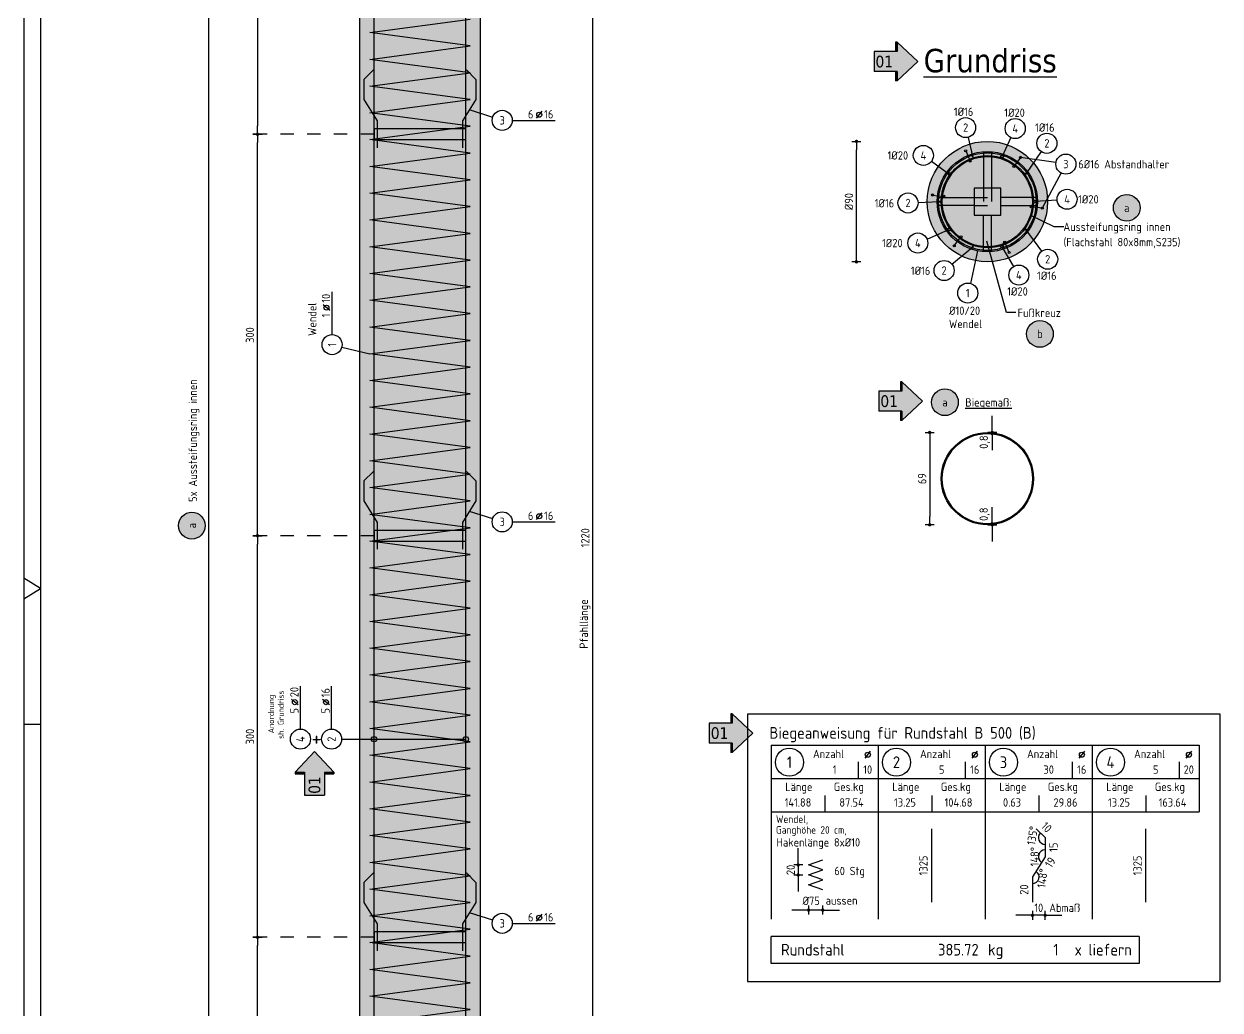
# Model space of a CAD drawing. Extents: x -26.8 to -7.2, y -28.6 to -7.4.
# Drawn here: x -26.82 to -17.88, y -21.21 to -13.84 of the extents above; entities that cross this region are included whole.
import ezdxf
from ezdxf.enums import TextEntityAlignment as Align

# ---------------------------------------------------------------- set-up
doc = ezdxf.new("R2010")
doc.units = 0
doc.header["$LTSCALE"] = 0.25
for name, pattern in [('AUSGEZOGEN', [1000.01, 1000, 0.01]), ('DASHDOT2', [0.5, 0.25, -0.125, 0, -0.125]), ('DOT', [0.175, 0.05, -0.125])]:
    doc.linetypes.add(name, pattern=pattern)
for name, color, linetype in [('1__LINE_ACI_7', 7, 'Continuous'), ('ACHSEN', 7, 'Continuous'), ('BETON', 7, 'Continuous'), ('grau_hell', 7, 'Continuous'), ('grau_mittel', 7, 'Continuous'), ('HILFE', 7, 'Continuous'), ('index', 7, 'Continuous'), ('MASSE', 7, 'Continuous'), ('OBJEKT', 7, 'Continuous'), ('POS', 7, 'Continuous'), ('RAHMEN', 7, 'Continuous'), ('RND', 7, 'Continuous'), ('RND_BILD', 7, 'Continuous'), ('STAHL', 7, 'Continuous'), ('TEXT', 7, 'Continuous')]:
    doc.layers.add(name, color=color, linetype=linetype)
doc.styles.add('helv', font='tahoma.ttf')
doc.styles.add('txt', font='isocp.shx')
doc.dimstyles.new('DOT_I', dxfattribs={"dimscale": 0.25, "dimtxt": 0.25, "dimasz": 0.25, "dimexe": 0.1, "dimexo": 0.3, "dimgap": 0.1, "dimtad": 1, "dimdec": 3, "dimzin": 3, "dimtxsty": 'txt', "dimblk": 'DOT', "dimblk1": 'DOT', "dimblk2": 'DOT', "dimsah": 1, "dimcen": 0.1, "dimse1": 1, "dimse2": 1, "dimazin": 0, "dimtfac": 1, "dimtdec": 4, "dimtix": 1, "dimtmove": 2, "dimatfit": 3, "dimfxl": 0, "dimtvp": 1, "dimtolj": 1, "dimtzin": 0, "dimarcsym": 0})

# ---------------------------------------------------------------- blocks, each defined once
blk = doc.blocks.new('DINA1')
at = {"layer": 'RAHMEN', "color": 5}
blk.add_line((2, 0.5), (83.6, 0.5), dxfattribs=at)
at = {"layer": 'RAHMEN', "color": 7, "linetype": 'Continuous'}
for p, q in [((42.05, 0.5), (41.74, 0)), ((42.36, 0), (42.05, 0.5))]:
    blk.add_line(p, q, dxfattribs=at)
at = {"layer": 'RAHMEN', "color": 7}
blk.add_line((46.1, 0), (46.1, 0.5), dxfattribs=at)
at = {"layer": 'RAHMEN'}
blk.add_line((0, 0), (84.1, 0), dxfattribs=at)
blk = doc.blocks.new('DOT')
at = {"layer": 'MASSE', "color": 7, "linetype": 'Continuous'}
for p, q in [((0, 0), (-1, 0)), ((0, 0.54), (0, -0.54))]:
    blk.add_line(p, q, dxfattribs=at)
at = {"layer": 'MASSE', "color": 7, "linetype": 'Continuous', "const_width": 0.2}
blk.add_lwpolyline([(-0.1, 0, 1), (0.1, 0, 1)], format="xyb", close=True, dxfattribs=at)
blk = doc.blocks.new('*D25')
at = {"layer": 'Defpoints', "color": 0, "linetype": 'AUSGEZOGEN', "transparency": 16777216}
for p in [(-22.5676, -11.5828), (-22.5676, -11.5828), (-22.5676, -23.7828)]:
    blk.add_point(p, dxfattribs=at)
at = {"layer": 'MASSE', "color": 0, "linetype": 'AUSGEZOGEN', "lineweight": -2, "transparency": 16777216}
blk.add_line((-22.5676, -23.7203), (-22.5676, -11.6453), dxfattribs=at)
at = {"layer": 'MASSE', "color": 0, "linetype": 'AUSGEZOGEN', "lineweight": -2, "transparency": 16777216, "xscale": 0.0625, "yscale": 0.0625, "zscale": 0.0625}
for p, rotation in [((-22.5676, -11.5828), 90), ((-22.5676, -23.7828), 270)]:
    blk.add_blockref('DOT', p, dxfattribs=dict(at, rotation=rotation))
at = {"layer": 'MASSE', "color": 0, "linetype": 'AUSGEZOGEN', "transparency": 16777216, "insert": (-22.6239, -17.6828), "char_height": 0.0625, "attachment_point": 5, "rotation": 90, "style": 'txt'}
blk.add_mtext('\\A1;1220', dxfattribs=at)
blk = doc.blocks.new('*D21')
at = {"layer": 'Defpoints', "color": 0, "linetype": 'AUSGEZOGEN', "transparency": 16777216}
for p in [(-25.0743, -20.6678), (-25.0743, -20.6678), (-25.0743, -23.6678)]:
    blk.add_point(p, dxfattribs=at)
at = {"layer": 'MASSE', "color": 0, "linetype": 'AUSGEZOGEN', "lineweight": -2, "transparency": 16777216}
blk.add_line((-25.0743, -23.6053), (-25.0743, -20.7303), dxfattribs=at)
at = {"layer": 'MASSE', "color": 0, "linetype": 'AUSGEZOGEN', "lineweight": -2, "transparency": 16777216, "xscale": 0.0625, "yscale": 0.0625, "zscale": 0.0625}
for p, rotation in [((-25.0743, -20.6678), 90), ((-25.0743, -23.6678), 270)]:
    blk.add_blockref('DOT', p, dxfattribs=dict(at, rotation=rotation))
at = {"layer": 'MASSE', "color": 0, "linetype": 'AUSGEZOGEN', "transparency": 16777216, "insert": (-25.1306, -22.1678), "char_height": 0.0625, "attachment_point": 5, "rotation": 90, "style": 'txt'}
blk.add_mtext('\\A1;300', dxfattribs=at)
blk = doc.blocks.new('*D22')
at = {"layer": 'Defpoints', "color": 0, "linetype": 'AUSGEZOGEN', "transparency": 16777216}
for p in [(-25.0743, -17.6678), (-25.0743, -17.6678), (-25.0743, -20.6678)]:
    blk.add_point(p, dxfattribs=at)
at = {"layer": 'MASSE', "color": 0, "linetype": 'AUSGEZOGEN', "lineweight": -2, "transparency": 16777216}
blk.add_line((-25.0743, -20.6053), (-25.0743, -17.7303), dxfattribs=at)
at = {"layer": 'MASSE', "color": 0, "linetype": 'AUSGEZOGEN', "lineweight": -2, "transparency": 16777216, "xscale": 0.0625, "yscale": 0.0625, "zscale": 0.0625}
for p, rotation in [((-25.0743, -17.6678), 90), ((-25.0743, -20.6678), 270)]:
    blk.add_blockref('DOT', p, dxfattribs=dict(at, rotation=rotation))
at = {"layer": 'MASSE', "color": 0, "linetype": 'AUSGEZOGEN', "transparency": 16777216, "insert": (-25.1306, -19.1678), "char_height": 0.0625, "attachment_point": 5, "rotation": 90, "style": 'txt'}
blk.add_mtext('\\A1;300', dxfattribs=at)
blk = doc.blocks.new('*D23')
at = {"layer": 'Defpoints', "color": 0, "linetype": 'AUSGEZOGEN', "transparency": 16777216}
for p in [(-25.0743, -14.6678), (-25.0743, -14.6678), (-25.0743, -17.6678)]:
    blk.add_point(p, dxfattribs=at)
at = {"layer": 'MASSE', "color": 0, "linetype": 'AUSGEZOGEN', "lineweight": -2, "transparency": 16777216}
blk.add_line((-25.0743, -17.6053), (-25.0743, -14.7303), dxfattribs=at)
at = {"layer": 'MASSE', "color": 0, "linetype": 'AUSGEZOGEN', "lineweight": -2, "transparency": 16777216, "xscale": 0.0625, "yscale": 0.0625, "zscale": 0.0625}
for p, rotation in [((-25.0743, -14.6678), 90), ((-25.0743, -17.6678), 270)]:
    blk.add_blockref('DOT', p, dxfattribs=dict(at, rotation=rotation))
at = {"layer": 'MASSE', "color": 0, "linetype": 'AUSGEZOGEN', "transparency": 16777216, "insert": (-25.1306, -16.1678), "char_height": 0.0625, "attachment_point": 5, "rotation": 90, "style": 'txt'}
blk.add_mtext('\\A1;300', dxfattribs=at)
blk = doc.blocks.new('RND_LEI')
at = {"layer": 'RND', "color": 7, "linetype": 'Continuous'}
blk.add_line((1.022, 0.066), (1.19, 0.27), dxfattribs=at)
for centre, radius in [((0, 0), 0.3), ((1.106, 0.168), 0.075)]:
    blk.add_circle(centre, radius, dxfattribs=at)
at = {"layer": 'RND', "color": 7, "linetype": 'Continuous', "style": 'txt'}
blk.add_attdef('POSL', text='', height=0.25, dxfattribs=at).set_placement((0, 0), align=Align.MIDDLE)
blk.add_attdef('ANZ', text='', height=0.25, dxfattribs=at).set_placement((0.931, 0.057), align=Align.RIGHT)
for tag, p in [('DUM', (1.253, 0.057)), ('ABSTD', (1.674, 0.057)), ('POSTXT', (0.374, -0.327))]:
    blk.add_attdef(tag, p, '', height=0.25, dxfattribs=at)
blk = doc.blocks.new('*D32')
at = {"layer": 'Defpoints', "color": 0, "linetype": 'AUSGEZOGEN', "transparency": 16777216}
for p in [(-25.0743, -12.1678), (-25.0743, -14.6678), (-25.0743, -14.6678)]:
    blk.add_point(p, dxfattribs=at)
at = {"layer": 'MASSE', "color": 0, "linetype": 'AUSGEZOGEN', "lineweight": -2, "transparency": 16777216}
blk.add_line((-25.0743, -12.2303), (-25.0743, -14.6053), dxfattribs=at)
at = {"layer": 'MASSE', "color": 0, "linetype": 'AUSGEZOGEN', "lineweight": -2, "transparency": 16777216, "xscale": 0.0625, "yscale": 0.0625, "zscale": 0.0625}
for p, rotation in [((-25.0743, -12.1678), 90), ((-25.0743, -14.6678), 270)]:
    blk.add_blockref('DOT', p, dxfattribs=dict(at, rotation=rotation))
at = {"layer": 'MASSE', "color": 0, "linetype": 'AUSGEZOGEN', "transparency": 16777216, "insert": (-25.1306, -13.4178), "char_height": 0.0625, "attachment_point": 5, "rotation": 90, "style": 'txt'}
blk.add_mtext('\\A1;250', dxfattribs=at)
blk = doc.blocks.new('pos_ausz')
at = {"layer": 'grau_hell', "true_color": 0xfcfcfc}
blk.add_hatch(color=7, dxfattribs=at).paths.add_polyline_path([(-0.4, 0, 1), (0.4, 0, 1)])
at = {"layer": 'POS', "color": 1, "linetype": 'Continuous'}
blk.add_circle((0, 0), 0.4, dxfattribs=at)
at = {"layer": 'POS', "color": 7, "linetype": 'Continuous', "style": 'txt'}
blk.add_attdef('POSNAME', text='', height=0.25, dxfattribs=at).set_placement((0, 0), align=Align.MIDDLE)
blk.add_attdef('POSABM', (0.6, 0.05), '', height=0.25, dxfattribs=at)
blk = doc.blocks.new('RND_LIS2')
at = {"layer": 'RND', "color": 3, "linetype": 'Continuous'}
for p, q in [((0, 0), (0, -5.2)), ((0, 0), (3.2, 0)), ((3.2, 0), (3.2, -2)), ((2.6, -0.503), (2.6, -1)), ((0, -1), (3.2, -1)), ((1.6, -1.503), (1.6, -2)), ((0, -2), (3.2, -2))]:
    blk.add_line(p, q, dxfattribs=at)
at = {"layer": 'RND', "color": 7, "linetype": 'Continuous'}
blk.add_line((2.805, -0.39), (2.973, -0.186), dxfattribs=at)
at = {"layer": 'RND', "color": 1, "linetype": 'Continuous'}
blk.add_circle((0.545, -0.513), 0.42, dxfattribs=at)
at = {"layer": 'RND', "color": 7, "linetype": 'Continuous'}
blk.add_circle((2.889, -0.288), 0.075, dxfattribs=at)
at = {"layer": 'RND', "color": 7, "linetype": 'Continuous', "style": 'txt'}
for s, p in [('Anzahl', (1.249, -0.391)), ('Länge', (0.42, -1.373)), ('Ges.kg', (1.872, -1.373))]:
    blk.add_text(s, height=0.25, dxfattribs=at).set_placement(p)
at = {"layer": 'RND', "color": 1, "linetype": 'Continuous', "style": 'txt'}
blk.add_attdef('POS1', text='', height=0.35, dxfattribs=at).set_placement((0.545, -0.513), align=Align.MIDDLE)
at = {"layer": 'RND', "color": 7, "linetype": 'Continuous', "style": 'txt'}
for tag, p in [('STK1', (1.897, -0.859)), ('DS1', (2.885, -0.859)), ('LANG1', (0.8, -1.841)), ('GEW', (2.4, -1.841))]:
    blk.add_attdef(tag, text='', height=0.25, dxfattribs=at).set_placement(p, align=Align.CENTER)
blk = doc.blocks.new('*D44')
at = {"layer": 'Defpoints', "color": 0, "linetype": 'AUSGEZOGEN', "transparency": 16777216}
for p in [(-19.2203, -19.8899), (-19.1868, -19.9234), (-19.2222, -19.9587), (-19.1868, -19.9944)]:
    blk.add_point(p, dxfattribs=at)
at = {"layer": 'RND_BILD', "color": 0, "linetype": 'AUSGEZOGEN', "lineweight": -2, "transparency": 16777216}
blk.add_arc((-19.1868, -19.9234), 0.05, 135, 270, dxfattribs=at)
at = {"layer": 'RND_BILD', "color": 0, "linetype": 'AUSGEZOGEN', "transparency": 16777216, "insert": (-19.2818, -19.9078), "char_height": 0.0625, "attachment_point": 5, "rotation": 80.70882, "style": 'txt'}
blk.add_mtext('\\A1;135°', dxfattribs=at)
blk = doc.blocks.new('*D45')
at = {"layer": 'Defpoints', "color": 0, "linetype": 'AUSGEZOGEN', "transparency": 16777216}
for p in [(-19.1868, -19.9944), (-19.2247, -20.0328), (-19.1868, -20.0654), (-19.2342, -20.1412)]:
    blk.add_point(p, dxfattribs=at)
at = {"layer": 'RND_BILD', "color": 0, "linetype": 'AUSGEZOGEN', "lineweight": -2, "transparency": 16777216}
blk.add_arc((-19.1868, -20.0654), 0.05, 90, 237.99462, dxfattribs=at)
at = {"layer": 'RND_BILD', "color": 0, "linetype": 'AUSGEZOGEN', "transparency": 16777216, "insert": (-19.2649, -20.0651), "char_height": 0.0625, "attachment_point": 5, "rotation": 89.77434, "style": 'txt'}
blk.add_mtext('\\A1;148°', dxfattribs=at)
blk = doc.blocks.new('*D46')
at = {"layer": 'Defpoints', "color": 0, "linetype": 'AUSGEZOGEN', "transparency": 16777216}
for p in [(-19.2342, -20.1412), (-19.2815, -20.217), (-19.2436, -20.2495), (-19.2815, -20.3117)]:
    blk.add_point(p, dxfattribs=at)
at = {"layer": 'RND_BILD', "color": 0, "linetype": 'AUSGEZOGEN', "lineweight": -2, "transparency": 16777216}
blk.add_arc((-19.2815, -20.217), 0.05, 270, 57.99462, dxfattribs=at)
at = {"layer": 'RND_BILD', "color": 0, "linetype": 'AUSGEZOGEN', "transparency": 16777216, "insert": (-19.2067, -20.2263), "char_height": 0.0625, "attachment_point": 5, "rotation": 82.8527, "style": 'txt'}
blk.add_mtext('\\A1;148°', dxfattribs=at)
blk = doc.blocks.new('*D47')
at = {"layer": 'Defpoints', "color": 0, "linetype": 'AUSGEZOGEN', "transparency": 16777216}
for p in [(-20.9544, -20.4642), (-20.9544, -20.4642), (-20.8494, -20.4642)]:
    blk.add_point(p, dxfattribs=at)
at = {"layer": 'MASSE', "color": 0, "linetype": 'AUSGEZOGEN', "lineweight": -2, "transparency": 16777216}
for p, q in [((-21.0169, -20.4642), (-21.0794, -20.4642)), ((-20.8494, -20.4642), (-20.9544, -20.4642)), ((-20.7869, -20.4642), (-20.7244, -20.4642))]:
    blk.add_line(p, q, dxfattribs=at)
at = {"layer": 'MASSE', "color": 0, "linetype": 'AUSGEZOGEN', "lineweight": -2, "transparency": 16777216, "xscale": 0.0625, "yscale": 0.0625, "zscale": 0.0625}
blk.add_blockref('DOT', (-20.9544, -20.4642), dxfattribs=at)
at = {"layer": 'MASSE', "color": 0, "linetype": 'AUSGEZOGEN', "lineweight": -2, "transparency": 16777216, "xscale": 0.0625, "yscale": 0.0625, "zscale": 0.0625, "rotation": 180}
blk.add_blockref('DOT', (-20.8494, -20.4642), dxfattribs=at)
at = {"layer": 'MASSE', "color": 0, "linetype": 'AUSGEZOGEN', "transparency": 16777216, "insert": (-20.9358, -20.3955), "char_height": 0.0625, "attachment_point": 5, "style": 'txt'}
blk.add_mtext('\\A1;%%C75', dxfattribs=at)
blk = doc.blocks.new('*D48')
at = {"layer": 'Defpoints', "color": 0, "linetype": 'AUSGEZOGEN', "transparency": 16777216}
for p in [(-21.0326, -20.1268), (-21.0326, -20.2018), (-21.0326, -20.2018)]:
    blk.add_point(p, dxfattribs=at)
at = {"layer": 'MASSE', "color": 0, "linetype": 'AUSGEZOGEN', "lineweight": -2, "transparency": 16777216}
for p, q in [((-21.0326, -20.0643), (-21.0326, -20.0018)), ((-21.0326, -20.1268), (-21.0326, -20.2018)), ((-21.0326, -20.2643), (-21.0326, -20.3268))]:
    blk.add_line(p, q, dxfattribs=at)
at = {"layer": 'MASSE', "color": 0, "linetype": 'AUSGEZOGEN', "lineweight": -2, "transparency": 16777216, "xscale": 0.0625, "yscale": 0.0625, "zscale": 0.0625}
for p, rotation in [((-21.0326, -20.1268), 270), ((-21.0326, -20.2018), 90)]:
    blk.add_blockref('DOT', p, dxfattribs=dict(at, rotation=rotation))
at = {"layer": 'MASSE', "color": 0, "linetype": 'AUSGEZOGEN', "transparency": 16777216, "insert": (-21.0888, -20.1643), "char_height": 0.0625, "attachment_point": 5, "rotation": 90, "style": 'txt'}
blk.add_mtext('\\A1;20', dxfattribs=at)
blk = doc.blocks.new('*D49')
at = {"layer": 'Defpoints', "color": 0, "linetype": 'AUSGEZOGEN', "transparency": 16777216}
for p in [(-19.2815, -20.5034), (-19.2815, -20.5034), (-19.1868, -20.5034)]:
    blk.add_point(p, dxfattribs=at)
at = {"layer": 'MASSE', "color": 0, "linetype": 'AUSGEZOGEN', "lineweight": -2, "transparency": 16777216}
for p, q in [((-19.344, -20.5034), (-19.4065, -20.5034)), ((-19.1868, -20.5034), (-19.2815, -20.5034)), ((-19.1243, -20.5034), (-19.0618, -20.5034))]:
    blk.add_line(p, q, dxfattribs=at)
at = {"layer": 'MASSE', "color": 0, "linetype": 'AUSGEZOGEN', "lineweight": -2, "transparency": 16777216, "xscale": 0.0625, "yscale": 0.0625, "zscale": 0.0625}
blk.add_blockref('DOT', (-19.2815, -20.5034), dxfattribs=at)
at = {"layer": 'MASSE', "color": 0, "linetype": 'AUSGEZOGEN', "lineweight": -2, "transparency": 16777216, "xscale": 0.0625, "yscale": 0.0625, "zscale": 0.0625, "rotation": 180}
blk.add_blockref('DOT', (-19.1868, -20.5034), dxfattribs=at)
at = {"layer": 'MASSE', "color": 0, "linetype": 'AUSGEZOGEN', "transparency": 16777216, "insert": (-19.2342, -20.4471), "char_height": 0.0625, "attachment_point": 5, "style": 'txt'}
blk.add_mtext('\\A1;10', dxfattribs=at)
blk = doc.blocks.new('hin_ind5')
at = {"layer": 'grau_hell', "linetype": 'AUSGEZOGEN'}
h = blk.add_hatch(color=9, dxfattribs=at)
h.dxf.hatch_style = 2
h.paths.add_polyline_path([(0, 0), (0.619, -0.577), (0.619, -0.3), (1.306, -0.3), (1.306, 0.3), (0.619, 0.3), (0.619, 0.577)])
h.paths.add_polyline_path([(0.34, -0.274), (1.311, -0.274), (1.311, 0.274), (0.34, 0.274)], flags=9)
at = {"layer": 'OBJEKT', "linetype": 'AUSGEZOGEN'}
for points in [[(0.619, 0.3), (0.66, 0.3), (0.66, 0.577), (0.619, 0.577)], [(0.619, -0.577), (0.66, -0.577), (0.66, -0.3), (0.619, -0.3)]]:
    blk.add_hatch(color=1, dxfattribs=at).paths.add_polyline_path(points)
at = {"layer": 'OBJEKT', "color": 1, "linetype": 'AUSGEZOGEN'}
for p, q in [((0, 0), (0.619, 0.577)), ((0.619, 0.577), (0.619, 0.3)), ((0.619, 0.577), (0.66, 0.577)), ((0.66, 0.577), (0.66, 0.3)), ((0, 0), (0.619, -0.577)), ((0.619, 0.3), (1.306, 0.3)), ((1.306, 0.3), (1.306, -0.3)), ((0.619, -0.3), (0.619, -0.577)), ((0.619, -0.3), (1.306, -0.3)), ((0.66, -0.3), (0.66, -0.577))]:
    blk.add_line(p, q, dxfattribs=at)
at = {"layer": 'OBJEKT', "color": 7, "linetype": 'AUSGEZOGEN'}
blk.add_line((0.619, -0.577), (0.66, -0.577), dxfattribs=at)
at = {"layer": 'index', "color": 1, "linetype": 'Continuous', "style": 'helv'}
blk.add_attdef('INDEX', text='', height=0.35, rotation=360, dxfattribs=at).set_placement((1.259, 0), align=Align.MIDDLE_RIGHT)
blk = doc.blocks.new('RND_SUM')
at = {"layer": 'RND', "color": 5, "linetype": 'Continuous'}
for p, q in [((0, 0), (0, 0.8)), ((11, 0.8), (0, 0.8)), ((11, 0.8), (11, 0)), ((11, 0), (0, 0))]:
    blk.add_line(p, q, dxfattribs=at)
at = {"layer": 'RND', "color": 1, "linetype": 'Continuous', "style": 'txt'}
for s, p in [('Rundstahl', (0.292, 0.235)), ('kg', (6.483, 0.235))]:
    blk.add_text(s, height=0.35, dxfattribs=at).set_placement(p)
blk.add_text('x liefern', height=0.35, dxfattribs=at).set_placement((10.784, 0.235), align=Align.RIGHT)
for tag, p in [('RND-S', (6.203, 0.235)), ('RND-Z', (8.59, 0.235))]:
    blk.add_attdef(tag, text='', height=0.35, dxfattribs=at).set_placement(p, align=Align.RIGHT)
blk = doc.blocks.new('*D59')
at = {"layer": 'Defpoints', "color": 0, "linetype": 'AUSGEZOGEN', "transparency": 16777216}
for p in [(-20.5969, -14.7209), (-20.5969, -14.7209), (-20.5969, -15.6209)]:
    blk.add_point(p, dxfattribs=at)
at = {"layer": 'MASSE', "color": 0, "linetype": 'AUSGEZOGEN', "lineweight": -2, "transparency": 16777216}
blk.add_line((-20.5969, -15.5584), (-20.5969, -14.7834), dxfattribs=at)
at = {"layer": 'MASSE', "color": 0, "linetype": 'AUSGEZOGEN', "lineweight": -2, "transparency": 16777216, "xscale": 0.0625, "yscale": 0.0625, "zscale": 0.0625}
for p, rotation in [((-20.5969, -14.7209), 90), ((-20.5969, -15.6209), 270)]:
    blk.add_blockref('DOT', p, dxfattribs=dict(at, rotation=rotation))
at = {"layer": 'MASSE', "color": 0, "linetype": 'AUSGEZOGEN', "transparency": 16777216, "insert": (-20.6532, -15.1709), "char_height": 0.0625, "attachment_point": 5, "rotation": 90, "style": 'txt'}
blk.add_mtext('\\A1;%%C90', dxfattribs=at)
blk = doc.blocks.new('RND_HIN')
at = {"layer": 'RND', "color": 7, "linetype": 'Continuous'}
blk.add_circle((0, 0), 0.3, dxfattribs=at)
at = {"layer": 'RND', "color": 7, "linetype": 'Continuous', "style": 'txt'}
blk.add_attdef('POSI', text='', height=0.25, dxfattribs=at).set_placement((0, 0), align=Align.MIDDLE)
blk = doc.blocks.new('*D56')
at = {"layer": 'Defpoints', "color": 0, "linetype": 'AUSGEZOGEN', "transparency": 16777216}
for p in [(-19.5824, -16.8959), (-19.5824, -16.8959), (-19.5824, -16.9039)]:
    blk.add_point(p, dxfattribs=at)
at = {"layer": 'MASSE', "color": 0, "linetype": 'AUSGEZOGEN', "lineweight": -2, "transparency": 16777216}
for p, q in [((-19.5824, -16.8334), (-19.5824, -16.7709)), ((-19.5824, -16.9039), (-19.5824, -16.8959)), ((-19.5824, -16.9664), (-19.5824, -17.0289))]:
    blk.add_line(p, q, dxfattribs=at)
at = {"layer": 'MASSE', "color": 0, "linetype": 'AUSGEZOGEN', "lineweight": -2, "transparency": 16777216, "xscale": 0.0625, "yscale": 0.0625, "zscale": 0.0625}
for p, rotation in [((-19.5824, -16.8959), 270), ((-19.5824, -16.9039), 90)]:
    blk.add_blockref('DOT', p, dxfattribs=dict(at, rotation=rotation))
at = {"layer": 'MASSE', "color": 0, "linetype": 'AUSGEZOGEN', "transparency": 16777216, "insert": (-19.6381, -16.9677), "char_height": 0.0625, "attachment_point": 5, "rotation": 90, "style": 'txt'}
blk.add_mtext('\\A1;0,8', dxfattribs=at)
blk = doc.blocks.new('*D57')
at = {"layer": 'Defpoints', "color": 0, "linetype": 'AUSGEZOGEN', "transparency": 16777216}
for p in [(-19.5824, -17.5779), (-19.5824, -17.5779), (-19.5824, -17.5859)]:
    blk.add_point(p, dxfattribs=at)
at = {"layer": 'MASSE', "color": 0, "linetype": 'AUSGEZOGEN', "lineweight": -2, "transparency": 16777216}
for p, q in [((-19.5824, -17.5154), (-19.5824, -17.4529)), ((-19.5824, -17.5859), (-19.5824, -17.5779)), ((-19.5824, -17.6484), (-19.5824, -17.7109))]:
    blk.add_line(p, q, dxfattribs=at)
at = {"layer": 'MASSE', "color": 0, "linetype": 'AUSGEZOGEN', "lineweight": -2, "transparency": 16777216, "xscale": 0.0625, "yscale": 0.0625, "zscale": 0.0625}
for p, rotation in [((-19.5824, -17.5779), 270), ((-19.5824, -17.5859), 90)]:
    blk.add_blockref('DOT', p, dxfattribs=dict(at, rotation=rotation))
at = {"layer": 'MASSE', "color": 0, "linetype": 'AUSGEZOGEN', "transparency": 16777216, "insert": (-19.6388, -17.5066), "char_height": 0.0625, "attachment_point": 5, "rotation": 90, "style": 'txt'}
blk.add_mtext('\\A1;0,8', dxfattribs=at)
blk = doc.blocks.new('*D58')
at = {"layer": 'Defpoints', "color": 0, "linetype": 'AUSGEZOGEN', "transparency": 16777216}
for p in [(-20.0497, -16.8959), (-20.0497, -17.5859), (-20.0497, -17.5859)]:
    blk.add_point(p, dxfattribs=at)
at = {"layer": 'MASSE', "color": 0, "linetype": 'AUSGEZOGEN', "lineweight": -2, "transparency": 16777216}
blk.add_line((-20.0497, -16.9584), (-20.0497, -17.5234), dxfattribs=at)
at = {"layer": 'MASSE', "color": 0, "linetype": 'AUSGEZOGEN', "lineweight": -2, "transparency": 16777216, "xscale": 0.0625, "yscale": 0.0625, "zscale": 0.0625}
for p, rotation in [((-20.0497, -16.8959), 90), ((-20.0497, -17.5859), 270)]:
    blk.add_blockref('DOT', p, dxfattribs=dict(at, rotation=rotation))
at = {"layer": 'MASSE', "color": 0, "linetype": 'AUSGEZOGEN', "transparency": 16777216, "insert": (-20.1059, -17.2409), "char_height": 0.0625, "attachment_point": 5, "rotation": 90, "style": 'txt'}
blk.add_mtext('\\A1;69', dxfattribs=at)

msp = doc.modelspace()

# ---------------------------------------------------------------- hatches: boundary and pattern name
at = {"layer": 'grau_mittel'}
h = msp.add_hatch(color=61, dxfattribs=at)
h.paths.add_polyline_path([(-24.3101, -11.5328), (-23.4101, -11.5328), (-23.4101, -10.9828), (-24.3101, -10.9828)])
h.paths.add_polyline_path([(-24.3101, -23.7828), (-23.4101, -23.7828), (-23.4101, -11.5328), (-24.3101, -11.5328)])
msp.add_hatch(color=61, dxfattribs=at).paths.add_polyline_path([(-19.1682, -15.1709, 1), (-20.0682, -15.1709, 1)])

# ---------------------------------------------------------------- linework, layer by layer
at = {"layer": '1__LINE_ACI_7'}
msp.add_lwpolyline([(-19.7182, -15.2709), (-19.5182, -15.2709), (-19.5182, -15.0709), (-19.7182, -15.0709)], close=True, dxfattribs=at)
at = {"layer": 'ACHSEN', "color": 102, "linetype": 'DASHDOT2'}
for p, q in [((-24.2031, -14.6678), (-25.0743, -14.6678)), ((-24.2031, -17.6678), (-25.0743, -17.6678)), ((-24.2031, -20.6678), (-25.0743, -20.6678))]:
    msp.add_line(p, q, dxfattribs=at)
at = {"layer": 'BETON', "color": 6, "linetype": 'AUSGEZOGEN'}
for p, q in [((-24.3101, -23.7828), (-24.3101, -10.9828)), ((-23.4101, -10.9828), (-23.4101, -23.7828))]:
    msp.add_line(p, q, dxfattribs=at)
msp.add_circle((-19.6182, -15.1709), 0.45, dxfattribs=at)
at = {"layer": 'HILFE', "color": 102, "linetype": 'AUSGEZOGEN'}
for p, q in [((-19.6482, -14.8009), (-19.5882, -14.8009)), ((-19.9882, -15.1409), (-19.9882, -15.2009)), ((-19.2482, -15.1409), (-19.2482, -15.2009)), ((-19.0472, -15.359), (-19.1201, -15.359)), ((-19.4747, -15.9997), (-19.6234, -15.4665)), ((-19.6482, -15.5409), (-19.5882, -15.5409)), ((-19.4052, -15.9997), (-19.4747, -15.9997))]:
    msp.add_line(p, q, dxfattribs=at)
at = {"layer": 'POS', "color": 1, "linetype": 'AUSGEZOGEN'}
for centre in [(-18.5764, -15.2175), (-19.2254, -16.1592), (-19.9357, -16.6698), (-25.565, -17.592)]:
    msp.add_circle(centre, 0.1, dxfattribs=at)
at = {"layer": 'RND', "color": 102, "linetype": 'AUSGEZOGEN'}
for p, q in [((-23.3164, -14.5411), (-23.4895, -14.4852)), ((-19.7631, -14.6905), (-19.7285, -14.8313)), ((-19.4422, -14.6926), (-19.5085, -14.8332)), ((-19.7804, -14.7911), (-19.7474, -14.8683)), ((-19.3704, -14.8405), (-19.4208, -14.9077)), ((-19.1055, -14.8791), (-19.3704, -14.8405)), ((-19.2161, -14.797), (-19.3294, -14.961)), ((-20.0358, -14.869), (-19.9054, -14.9622)), ((-19.0664, -14.9568), (-19.2081, -15.2203)), ((-20.1368, -15.1777), (-19.9752, -15.1709)), ((-20.0282, -15.1214), (-19.9448, -15.1315)), ((-19.0975, -15.1589), (-19.2632, -15.1709)), ((-19.1201, -15.359), (-19.2929, -15.2751)), ((-19.2081, -15.2203), (-19.2915, -15.2102)), ((-20.0693, -15.4505), (-19.9054, -15.3795)), ((-19.866, -15.5013), (-19.8156, -15.4341)), ((-19.2119, -15.5412), (-19.3294, -15.3807)), ((-19.8838, -15.6379), (-19.7285, -15.5104)), ((-19.4216, -15.655), (-19.5085, -15.5085)), ((-19.456, -15.5507), (-19.4889, -15.4734)), ((-24.4439, -16.2572), (-24.2351, -16.3078)), ((-23.3164, -17.5411), (-23.4895, -17.4852)), ((-24.4454, -19.1874), (-23.5171, -19.1874)), ((-23.3164, -20.5411), (-23.4895, -20.4852))]:
    msp.add_line(p, q, dxfattribs=at)
at = {"layer": 'RND', "color": 7, "linetype": 'AUSGEZOGEN'}
for p, q in [((-23.1699, -14.5636), (-22.8499, -14.5636)), ((-24.5168, -16.1646), (-24.5168, -15.8446)), ((-23.1699, -17.5636), (-22.8499, -17.5636)), ((-24.7531, -19.1124), (-24.7531, -18.7924)), ((-24.5204, -19.1124), (-24.5204, -18.7924)), ((-23.1699, -20.5636), (-22.8499, -20.5636))]:
    msp.add_line(p, q, dxfattribs=at)
at = {"layer": 'RND', "color": 102, "linetype": 'AUSGEZOGEN', "ltscale": 0.1}
msp.add_line((-19.7421, -15.7825), (-19.6903, -15.5389), dxfattribs=at)
at = {"layer": 'RND', "color": 1, "linetype": 'AUSGEZOGEN'}
for p, q in [((-20.9544, -20.1268), (-20.8494, -20.0893)), ((-20.8494, -20.1643), (-20.9544, -20.1268)), ((-20.9544, -20.2018), (-20.8494, -20.1643)), ((-20.8494, -20.2393), (-20.9544, -20.2018)), ((-20.9544, -20.2768), (-20.8494, -20.2393)), ((-20.8494, -20.3143), (-20.9544, -20.2768))]:
    msp.add_line(p, q, dxfattribs=at)
for points in [[(-24.2031, -23.7078), (-24.2031, -10.4578)], [(-23.5171, -23.7078), (-23.5171, -10.4578)], [(-24.2351, -21.3078), (-23.4851, -21.2078), (-24.2351, -21.1078), (-23.4851, -21.0078), (-24.2351, -20.9078), (-23.4851, -20.8078), (-24.2351, -20.7078), (-23.4851, -20.6078), (-24.2351, -20.5078), (-23.4851, -20.4078), (-24.2351, -20.3078), (-23.4851, -20.2078), (-24.2351, -20.1078), (-23.4851, -20.0078), (-24.2351, -19.9078), (-23.4851, -19.8078), (-24.2351, -19.7078), (-23.4851, -19.6078), (-24.2351, -19.5078), (-23.4851, -19.4078), (-24.2351, -19.3078), (-23.4851, -19.2078), (-24.2351, -19.1078), (-23.4851, -19.0078), (-24.2351, -18.9078), (-23.4851, -18.8078), (-24.2351, -18.7078), (-23.4851, -18.6078), (-24.2351, -18.5078), (-23.4851, -18.4078), (-24.2351, -18.3078), (-23.4851, -18.2078), (-24.2351, -18.1078), (-23.4851, -18.0078), (-24.2351, -17.9078), (-23.4851, -17.8078), (-24.2351, -17.7078), (-23.4851, -17.6078), (-24.2351, -17.5078), (-23.4851, -17.4078), (-24.2351, -17.3078), (-23.4851, -17.2078), (-24.2351, -17.1078), (-23.4851, -17.0078), (-24.2351, -16.9078), (-23.4851, -16.8078), (-24.2351, -16.7078), (-23.4851, -16.6078), (-24.2351, -16.5078), (-23.4851, -16.4078), (-24.2351, -16.3078), (-23.4851, -16.2078), (-24.2351, -16.1078), (-23.4851, -16.0078), (-24.2351, -15.9078), (-23.4851, -15.8078), (-24.2351, -15.7078), (-23.4851, -15.6078), (-24.2351, -15.5078), (-23.4851, -15.4078), (-24.2351, -15.3078), (-23.4851, -15.2078), (-24.2351, -15.1078), (-23.4851, -15.0078), (-24.2351, -14.9078), (-23.4851, -14.8078), (-24.2351, -14.7078), (-23.4851, -14.6078), (-24.2351, -14.5078), (-23.4851, -14.4078), (-24.2351, -14.3078), (-23.4851, -14.2078), (-24.2351, -14.1078), (-23.4851, -14.0078), (-24.2351, -13.9078), (-23.4851, -13.8078)], [(-24.2083, -14.1871), (-24.2791, -14.2578), (-24.2791, -14.4078), (-24.1791, -14.5678), (-24.1791, -14.7678)], [(-23.5118, -14.1871), (-23.4411, -14.2578), (-23.4411, -14.4078), (-23.5411, -14.5678), (-23.5411, -14.7678)], [(-24.2083, -17.1871), (-24.2791, -17.2578), (-24.2791, -17.4078), (-24.1791, -17.5678), (-24.1791, -17.7678)], [(-23.5118, -17.1871), (-23.4411, -17.2578), (-23.4411, -17.4078), (-23.5411, -17.5678), (-23.5411, -17.7678)], [(-24.2083, -20.1871), (-24.2791, -20.2578), (-24.2791, -20.4078), (-24.1791, -20.5678), (-24.1791, -20.7678)], [(-23.5118, -20.1871), (-23.4411, -20.2578), (-23.4411, -20.4078), (-23.5411, -20.5678), (-23.5411, -20.7678)]]:
    msp.add_lwpolyline(points, dxfattribs=at)
at = {"layer": 'RND', "color": 102, "linetype": 'AUSGEZOGEN'}
msp.add_lwpolyline([(-25.4382, -23.7828), (-25.4382, -11.5828)], dxfattribs=at)
at = {"layer": 'RND', "color": 7, "linetype": 'AUSGEZOGEN', "ltscale": 0.1, "const_width": 0.008}
for points in [[(-19.7325, -14.8313, 1), (-19.7245, -14.8313, 1)], [(-19.3334, -14.961, 1), (-19.3254, -14.961, 1)], [(-19.9792, -15.1709, 1), (-19.9712, -15.1709, 1)], [(-19.3334, -15.3807, 1), (-19.3254, -15.3807, 1)], [(-19.7325, -15.5104, 1), (-19.7245, -15.5104, 1)]]:
    msp.add_lwpolyline(points, format="xyb", close=True, dxfattribs=at)
at = {"layer": 'RND', "color": 1, "linetype": 'AUSGEZOGEN'}
for radius in [0.375, 0.365]:
    msp.add_circle((-19.6182, -15.1709), radius, dxfattribs=at)
at = {"layer": 'RND', "color": 102, "linetype": 'AUSGEZOGEN'}
for centre in [(-19.7804, -14.7911), (-19.3704, -14.8405), (-19.7474, -14.8683), (-19.4208, -14.9077), (-20.0282, -15.1214), (-19.9448, -15.1315), (-19.2915, -15.2102), (-19.2081, -15.2203), (-19.8156, -15.4341), (-19.4889, -15.4734), (-19.866, -15.5013), (-19.456, -15.5507)]:
    msp.add_circle(centre, 0.008, dxfattribs=at)
at = {"layer": 'RND', "color": 7, "linetype": 'AUSGEZOGEN'}
for centre, radius in [((-19.5085, -14.8332), 0.01), ((-19.9054, -14.9622), 0.01), ((-19.2632, -15.1709), 0.01), ((-19.9054, -15.3795), 0.01), ((-19.5085, -15.5085), 0.01), ((-24.2031, -19.1874), 0.02), ((-23.5171, -19.1874), 0.02)]:
    msp.add_circle(centre, radius, dxfattribs=at)
at = {"layer": 'RND_BILD', "color": 1, "linetype": 'AUSGEZOGEN'}
for points in [[(-20.0342, -20.4064), (-20.0342, -19.8564)], [(-19.2538, -19.8564), (-19.1868, -19.9234), (-19.1868, -20.0654), (-19.2815, -20.217), (-19.2815, -20.4064)], [(-18.4342, -20.4064), (-18.4342, -19.8564)]]:
    msp.add_lwpolyline(points, dxfattribs=at)
at = {"layer": 'STAHL', "color": 102, "linetype": 'AUSGEZOGEN'}
for p, q in [((-19.6482, -14.8009), (-19.6482, -15.0709)), ((-19.5882, -14.8009), (-19.5882, -15.0709)), ((-19.9882, -15.1409), (-19.7182, -15.1409)), ((-19.2482, -15.1409), (-19.5182, -15.1409)), ((-19.7182, -15.2009), (-19.9882, -15.2009)), ((-19.6482, -15.5409), (-19.6482, -15.2709)), ((-19.5882, -15.5409), (-19.5882, -15.2709)), ((-19.5182, -15.2009), (-19.2482, -15.2009))]:
    msp.add_line(p, q, dxfattribs=at)
at = {"layer": 'STAHL', "color": 102, "linetype": 'DOT', "ltscale": 0.7}
for p, q in [((-19.6482, -15.0709), (-19.6482, -15.2709)), ((-19.5882, -15.0709), (-19.5882, -15.2709)), ((-19.7182, -15.1409), (-19.5182, -15.1409)), ((-19.7182, -15.2009), (-19.5182, -15.2009))]:
    msp.add_line(p, q, dxfattribs=at)
at = {"layer": 'STAHL', "color": 102, "linetype": 'AUSGEZOGEN'}
for points in [[(-24.2031, -14.7078), (-23.5171, -14.7078), (-23.5171, -14.6278), (-24.2031, -14.6278)], [(-24.2031, -17.7078), (-23.5171, -17.7078), (-23.5171, -17.6278), (-24.2031, -17.6278)], [(-24.2031, -20.7078), (-23.5171, -20.7078), (-23.5171, -20.6278), (-24.2031, -20.6278)]]:
    msp.add_lwpolyline(points, close=True, dxfattribs=at)
for centre, radius in [((-19.6182, -15.1709), 0.345), ((-19.6182, -15.1709), 0.337), ((-19.6182, -17.2409), 0.345), ((-19.6182, -17.2409), 0.337)]:
    msp.add_circle(centre, radius, dxfattribs=at)
at = {"layer": 'TEXT', "color": 1, "linetype": 'AUSGEZOGEN'}
msp.add_lwpolyline([(-21.4107, -20.9987), (-17.8789, -20.9987), (-17.8789, -18.9995), (-21.4107, -18.9995)], close=True, dxfattribs=at)

# ---------------------------------------------------------------- block references
at = {"layer": 'index', "color": 191, "linetype": 'AUSGEZOGEN'}
ref = msp.add_blockref('hin_ind5', (-20.1391, -14.1242), dxfattribs=dict(at, xscale=-0.2499999999999991, yscale=0.2499999999999994, zscale=0.2499999999999994, rotation=359.9761684044309))
ref.add_attrib('INDEX', '01', dxfattribs={"color": 1, "linetype": 'Continuous', "height": 0.0875, "rotation": 359.97617, "style": 'helv'}).set_placement((-20.3233, -14.1242), align=Align.MIDDLE_RIGHT)
ref = msp.add_blockref('hin_ind5', (-20.1027, -16.6617), dxfattribs=dict(at, xscale=-0.2499999999999991, yscale=0.2499999999999994, zscale=0.2499999999999994, rotation=359.9761684044309))
ref.add_attrib('INDEX', '01', dxfattribs={"color": 1, "linetype": 'Continuous', "height": 0.0875, "rotation": 359.97617, "style": 'helv'}).set_placement((-20.2869, -16.6617), align=Align.MIDDLE_RIGHT)
ref = msp.add_blockref('hin_ind5', (-21.3705, -19.1419), dxfattribs=dict(at, xscale=-0.2499999999999992, yscale=0.2499999999999994, zscale=0.2499999999999994, rotation=359.9761684044309))
ref.add_attrib('INDEX', '01', dxfattribs={"color": 1, "linetype": 'Continuous', "height": 0.0875, "rotation": 359.97617, "style": 'helv'}).set_placement((-21.5547, -19.1419), align=Align.MIDDLE_RIGHT)
ref = msp.add_blockref('hin_ind5', (-24.6488, -19.2803), dxfattribs=dict(at, xscale=-0.2499999999999991, yscale=0.2499999999999994, zscale=0.2499999999999994, rotation=89.9761684044308))
ref.add_attrib('INDEX', '01', dxfattribs={"color": 1, "linetype": 'Continuous', "height": 0.0875, "rotation": 89.97617, "style": 'helv'}).set_placement((-24.6488, -19.4645), align=Align.MIDDLE_RIGHT)
at = {"layer": 'POS', "color": 7, "linetype": 'AUSGEZOGEN', "xscale": 0.25, "yscale": 0.25, "zscale": 0.25}
for p, values in [((-18.5764, -15.2175), {'POSNAME': 'a'}), ((-19.2254, -16.1592), {'POSNAME': 'b'}), ((-19.9357, -16.6698), {'POSNAME': 'a'})]:
    msp.add_blockref('pos_ausz', p, dxfattribs=at).add_auto_attribs(values)
at = {"layer": 'POS', "color": 7, "linetype": 'AUSGEZOGEN', "xscale": 0.25, "yscale": 0.25, "zscale": 0.25, "rotation": 90}
msp.add_blockref('pos_ausz', (-25.565, -17.592), dxfattribs=at).add_auto_attribs({'POSNAME': 'a'})
at = {"layer": 'RAHMEN', "xscale": 0.25, "yscale": 0.25, "zscale": 0.25, "rotation": 270}
msp.add_blockref('DINA1', (-26.8204, -7.5491), dxfattribs=at)
at = {"layer": 'RND', "color": 7, "linetype": 'AUSGEZOGEN', "xscale": 0.25, "yscale": 0.25, "zscale": 0.25}
for name, p, values in [('RND_LEI', (-23.2449, -14.5636), {'POSL': '3', 'DUM': '16', 'ANZ': '6'}), ('RND_HIN', (-19.781, -14.6176), {'POSI': '2'}), ('RND_HIN', (-19.4102, -14.6248), {'POSI': '4'}), ('RND_HIN', (-19.1734, -14.7352), {'POSI': '2'}), ('RND_HIN', (-20.0969, -14.8254), {'POSI': '4'}), ('RND_HIN', (-19.0314, -14.8905), {'POSI': '3'}), ('RND_HIN', (-20.2117, -15.1809), {'POSI': '2'}), ('RND_HIN', (-19.0227, -15.1534), {'POSI': '4'}), ('RND_HIN', (-20.1382, -15.4802), {'POSI': '4'}), ('RND_HIN', (-19.1676, -15.6017), {'POSI': '2'}), ('RND_HIN', (-19.9417, -15.6855), {'POSI': '2'}), ('RND_HIN', (-19.3832, -15.7195), {'POSI': '4'}), ('RND_HIN', (-19.765, -15.8539), {'POSI': '1'}), ('RND_LEI', (-23.2449, -17.5636), {'POSL': '3', 'DUM': '16', 'ANZ': '6'}), ('RND_LEI', (-23.2449, -20.5636), {'POSL': '3', 'DUM': '16', 'ANZ': '6'})]:
    msp.add_blockref(name, p, dxfattribs=at).add_auto_attribs(values)
at = {"layer": 'RND', "color": 7, "linetype": 'AUSGEZOGEN', "xscale": 0.25, "yscale": 0.25, "zscale": 0.25, "rotation": 90}
for p, values in [((-24.5168, -16.2396), {'POSL': '1', 'DUM': '10', 'ANZ': '1'}), ((-24.7531, -19.1874), {'POSL': '4', 'DUM': '20', 'ANZ': '5'}), ((-24.5204, -19.1874), {'POSL': '2', 'DUM': '16', 'ANZ': '5'})]:
    msp.add_blockref('RND_LEI', p, dxfattribs=at).add_auto_attribs(values)
at = {"layer": 'RND_BILD', "color": 6, "linetype": 'AUSGEZOGEN', "xscale": 0.25, "yscale": 0.25, "zscale": 0.25}
msp.add_blockref('RND_LIS2', (-21.2342, -19.2314), dxfattribs=at).add_auto_attribs({'POS1': '1', 'STK1': '1', 'DS1': '10', 'LANG1': '141.88', 'GEW': '87.54'})
at = {"layer": 'RND_BILD', "color": 7, "linetype": 'AUSGEZOGEN', "xscale": 0.25, "yscale": 0.25, "zscale": 0.25}
for name, p, values in [('RND_LIS2', (-20.4342, -19.2314), {'POS1': '2', 'STK1': '5', 'DS1': '16', 'LANG1': '13.25', 'GEW': '104.68'}), ('RND_LIS2', (-19.6342, -19.2314), {'POS1': '3', 'STK1': '30', 'DS1': '16', 'LANG1': '0.63', 'GEW': '29.86'}), ('RND_LIS2', (-18.8342, -19.2314), {'POS1': '4', 'STK1': '5', 'DS1': '20', 'LANG1': '13.25', 'GEW': '163.64'}), ('RND_SUM', (-21.2342, -20.863), {'RND-S': '385.72', 'RND-Z': '1'})]:
    msp.add_blockref(name, p, dxfattribs=at).add_auto_attribs(values)

# ---------------------------------------------------------------- texts
at = {"layer": 'RND', "color": 7, "linetype": 'AUSGEZOGEN', "style": 'txt'}
for s, p in [('Wendel, ', (-21.1985, -19.8134)), ('Ganghöhe 20 cm,', (-21.1985, -19.8936))]:
    msp.add_text(s, height=0.05625, dxfattribs=at).set_placement(p)
at = {"layer": 'RND_BILD', "color": 7, "linetype": 'AUSGEZOGEN', "style": 'txt'}
for s, rotation, p in [('10', 315, (-19.1761, -19.8457)), ('15', 90, (-19.1243, -19.9944)), ('1325', 90, (-20.0967, -20.1314)), ('19', 57.99462, (-19.1481, -20.1081)), ('1325', 90, (-18.4967, -20.1314)), ('20', 90, (-19.344, -20.3117))]:
    msp.add_text(s, height=0.063, rotation=rotation, dxfattribs=at).set_placement(p, align=Align.MIDDLE)
for s, p in [('Hakenlänge 8x%%C10', (-21.1952, -19.9898)), ('60 Stg', (-20.7626, -20.2038))]:
    msp.add_text(s, height=0.0625, dxfattribs=at).set_placement(p)
at = {"layer": 'TEXT', "color": 5, "linetype": 'AUSGEZOGEN', "style": 'helv'}
msp.add_text('%%UGrundriss', height=0.175, dxfattribs=at).set_placement((-20.0949, -14.2044))
at = {"layer": 'TEXT', "color": 7, "linetype": 'AUSGEZOGEN', "style": 'txt'}
for s, p in [('1%%C16', (-19.8691, -14.5307)), ('1%%C20', (-19.4921, -14.5375)), ('1%%C16', (-19.2616, -14.6483)), ('1%%C20', (-20.3643, -14.8568)), ('6%%C16 Abstandhalter', (-18.9388, -14.9226)), ('1%%C16', (-20.4605, -15.2138)), ('1%%C20', (-18.9399, -15.1848)), ('Aussteifungsring innen', (-19.0501, -15.3901)), ('1%%C20', (-20.4056, -15.5116)), ('(Flachstahl 80x8mm,S235)', (-19.049, -15.5043)), ('1%%C16', (-20.1905, -15.7183)), ('1%%C16', (-19.2466, -15.7556)), ('1%%C20', (-19.4698, -15.8733)), ('%%C10/20', (-19.905, -16.0172)), ('Fußkreuz', (-19.392, -16.033)), ('Wendel', (-19.9057, -16.1158)), ('%%UBiegemaß:', (-19.7832, -16.7023)), ('aussen', (-20.827, -20.4241)), ('Abmaß', (-19.1559, -20.4782))]:
    msp.add_text(s, height=0.0625, dxfattribs=at).set_placement(p)
for s, p in [('Wendel', (-24.6342, -16.1743)), ('Pfahllänge', (-22.6042, -18.5117))]:
    msp.add_text(s, height=0.0625, rotation=90, dxfattribs=at).set_placement(p)
at = {"layer": 'TEXT', "color": 7, "linetype": 'DASHDOT2', "style": 'txt'}
msp.add_text('5x Aussteifungsring innen', height=0.0625, rotation=90, dxfattribs=at).set_placement((-25.5268, -17.4145))
at = {"layer": 'TEXT', "color": 102, "linetype": 'AUSGEZOGEN', "style": 'txt'}
for s, p in [('sh. Grundriss', (-24.8775, -19.1849)), ('Anordnung', (-24.9501, -19.1435))]:
    msp.add_text(s, height=0.045, rotation=90, dxfattribs=at).set_placement(p)
at = {"layer": 'TEXT', "color": 1, "linetype": 'AUSGEZOGEN', "style": 'txt'}
msp.add_text('Biegeanweisung für Rundstahl B 500 (B)', height=0.0875, dxfattribs=at).set_placement((-21.2475, -19.1842))
at = {"layer": 'TEXT', "color": 6, "linetype": 'AUSGEZOGEN', "style": 'txt'}
msp.add_text('+', height=0.125, rotation=180, dxfattribs=at).set_placement((-24.5946, -19.142))

# ---------------------------------------------------------------- dimensions: what is measured, and where the dimension line sits
at = {"layer": 'MASSE', "color": 7, "linetype": 'AUSGEZOGEN'}
for base, p1, p2, override, picture, middle in [((-22.5676, -11.5828), (-22.5676, -23.7828), (-22.5676, -11.5828), {"dimscale": 0.25, "dimdec": 0, "dimlfac": 100}, '*D25', (-22.6239, -17.6828)), ((-25.0743, -14.6678), (-25.0743, -12.1678), (-25.0743, -14.6678), {"dimdec": 0, "dimlfac": 100}, '*D32', (-25.1306, -13.4178)), ((-25.0743, -14.6678), (-25.0743, -17.6678), (-25.0743, -14.6678), {"dimdec": 0, "dimlfac": 100}, '*D23', (-25.1306, -16.1678)), ((-20.0497, -17.5859), (-20.0497, -16.8959), (-20.0497, -17.5859), {"dimdec": 0, "dimlfac": 100}, '*D58', (-20.1059, -17.2409)), ((-25.0743, -17.6678), (-25.0743, -20.6678), (-25.0743, -17.6678), {"dimdec": 0, "dimlfac": 100}, '*D22', (-25.1306, -19.1678)), ((-25.0743, -20.6678), (-25.0743, -23.6678), (-25.0743, -20.6678), {"dimdec": 0, "dimlfac": 100}, '*D21', (-25.1306, -22.1678))]:
    dim = msp.add_linear_dim(base=base, p1=p1, p2=p2, angle=90, dimstyle='DOT_I', override=override, dxfattribs=at)
    dim.commit()
    dim.dimension.update_dxf_attribs({"geometry": picture, "text_midpoint": middle})
for base, p1, p2, text, picture, middle in [((-20.5969, -14.7209), (-20.5969, -15.6209), (-20.5969, -14.7209), '%%C<>', '*D59', (-20.6532, -15.1709)), ((-21.0326, -20.2018), (-21.0326, -20.1268), (-21.0326, -20.2018), '20', '*D48', (-21.0888, -20.1643))]:
    dim = msp.add_linear_dim(base=base, p1=p1, p2=p2, angle=90, text=text, dimstyle='DOT_I', override={"dimdec": 0, "dimlfac": 100}, dxfattribs=at)
    dim.commit()
    dim.dimension.update_dxf_attribs({"geometry": picture, "text_midpoint": middle})
for base, p1, p2, picture, middle in [((-19.5824, -16.8959), (-19.5824, -16.9039), (-19.5824, -16.8959), '*D56', (-19.6381, -16.9677)), ((-19.5824, -17.5779), (-19.5824, -17.5859), (-19.5824, -17.5779), '*D57', (-19.6388, -17.5066))]:
    dim = msp.add_linear_dim(base=base, p1=p1, p2=p2, angle=90, dimstyle='DOT_I', override={"dimdec": 1, "dimlfac": 100}, dxfattribs=at)
    dim.commit()
    dim.dimension.update_dxf_attribs({"geometry": picture, "text_midpoint": middle, "dimtype": 160})
dim = msp.add_linear_dim(base=(-20.9544, -20.4642), p1=(-20.8494, -20.4642), p2=(-20.9544, -20.4642), text='%%C75', dimstyle='DOT_I', override={"dimdec": 0, "dimlfac": 100}, dxfattribs=at)
dim.commit()
dim.dimension.update_dxf_attribs({"geometry": '*D47', "text_midpoint": (-20.9358, -20.3955), "dimtype": 160})
dim = msp.add_linear_dim(base=(-19.2815, -20.5034), p1=(-19.1868, -20.5034), p2=(-19.2815, -20.5034), text='10', dimstyle='DOT_I', override={"dimdec": 1, "dimlfac": 100}, dxfattribs=at)
dim.commit()
dim.dimension.update_dxf_attribs({"geometry": '*D49', "text_midpoint": (-19.2342, -20.4471)})
at = {"layer": 'RND_BILD', "color": 7, "linetype": 'AUSGEZOGEN'}
for base, center, p1, p2, picture, middle in [((-19.2222, -19.9587), (-19.1868, -19.9234), (-19.1868, -19.9944), (-19.2203, -19.8899), '*D44', (-19.2818, -19.9078)), ((-19.2247, -20.0328), (-19.1868, -20.0654), (-19.2342, -20.1412), (-19.1868, -19.9944), '*D45', (-19.2649, -20.0651)), ((-19.2436, -20.2495), (-19.2815, -20.217), (-19.2815, -20.3117), (-19.2342, -20.1412), '*D46', (-19.2067, -20.2263))]:
    dim = msp.add_angular_dim_3p(base=base, center=center, p1=p1, p2=p2, dimstyle='DOT_I', override={"dimdec": 1, "dimrnd": 0.0005, "dimadec": 0}, dxfattribs=at)
    dim.commit()
    dim.dimension.update_dxf_attribs({"geometry": picture, "text_midpoint": middle, "dimtype": 165})

doc.saveas('drawing.dxf')
